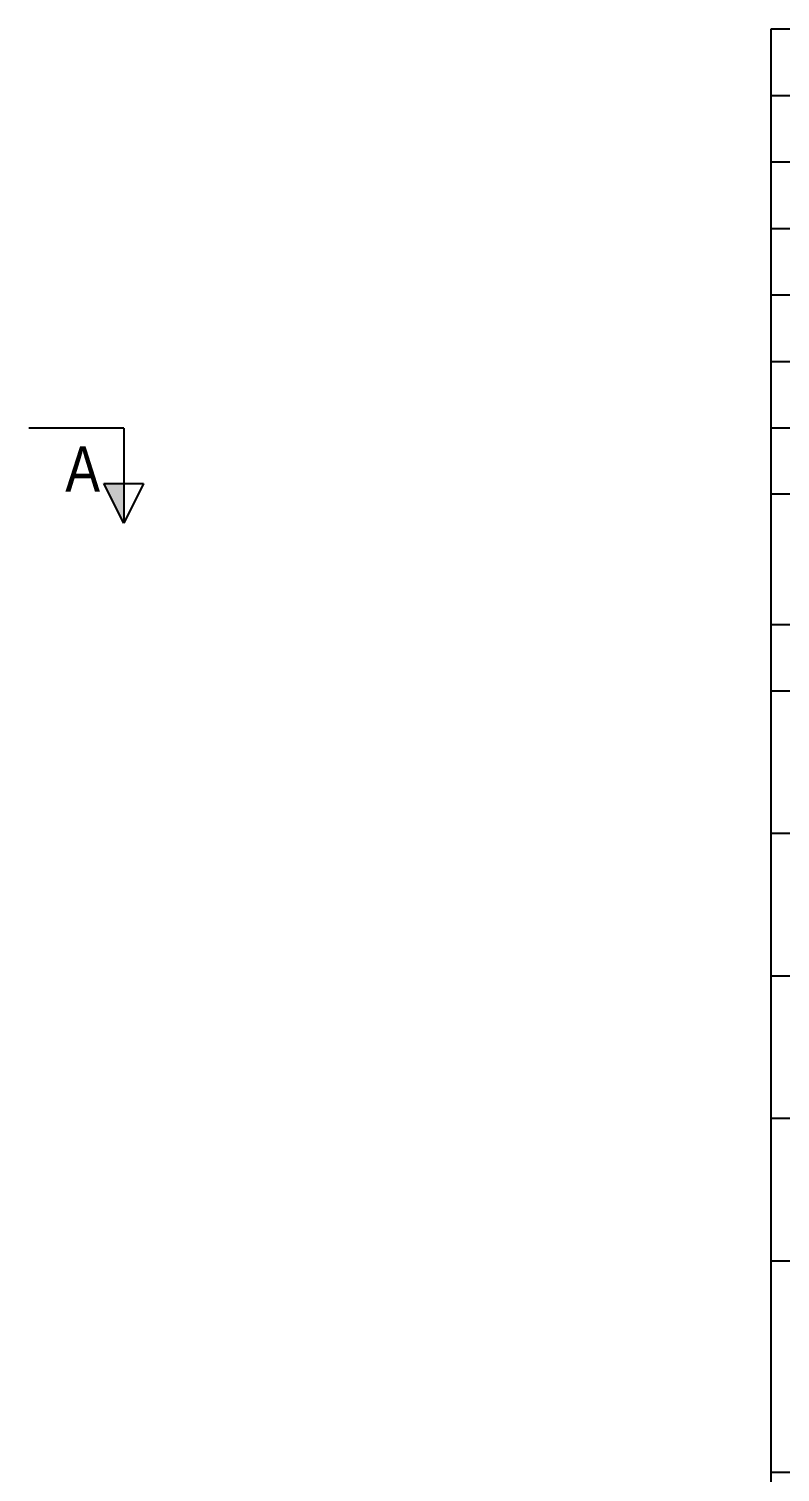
# Model space of a CAD drawing. Header units: millimetres. Extents: x -67 to 528, y -158 to 263.
# Drawn here: x 387 to 434.5, y -44 to 47.3 of the extents above; entities that cross this region are included whole.
import ezdxf

# ---------------------------------------------------------------- set-up
doc = ezdxf.new("R2010")
doc.units = ezdxf.units.MM
doc.styles.add('Arial Narrow', font='ARIALN.TTF', dxfattribs={"height": 0.2})

# ---------------------------------------------------------------- blocks, each defined once
blk = doc.blocks.new('Unknown-251777343-6200')
at = {"color": 7, "linetype": 'Continuous'}
for p, q in [((433.954, -142.949), (433.954, 47.263)), ((433.954, 47.263), (513.136, 47.263)), ((433.954, 43.059), (513.136, 43.059)), ((433.954, 38.853), (513.136, 38.853)), ((433.954, 34.647), (513.136, 34.647)), ((433.954, 30.441), (513.136, 30.441)), ((433.954, 26.236), (513.136, 26.236)), ((433.954, 22.032), (513.136, 22.031)), ((433.954, 17.85), (513.111, 17.85)), ((433.953, 9.603), (513.136, 9.603)), ((433.954, 5.398), (513.136, 5.398)), ((433.954, -3.615), (513.136, -3.615)), ((433.953, -12.627), (513.136, -12.627)), ((433.954, -21.639), (513.136, -21.639)), ((433.954, -30.651), (513.136, -30.651)), ((433.954, -44.014), (513.136, -44.014)), ((433.954, -44.014), (513.136, -44.014))]:
    blk.add_line(p, q, dxfattribs=at)
blk = doc.blocks.new('SectionMark-251777343-2129 - 1651')
at = {"color": 6, "linetype": 'Continuous'}
for p, q in [((393.019, 22), (387.019, 22)), ((393.019, 22), (393.019, 16)), ((394.269, 18.5), (393.019, 16))]:
    blk.add_line(p, q, dxfattribs=at)
at = {"color": 0, "linetype": 'Continuous'}
blk.add_wipeout([(391.519, 18), (391.519, 21), (389.327, 21), (389.327, 18)], dxfattribs=at)
at = {"linetype": 'Continuous'}
blk.add_hatch(color=6, dxfattribs=at).paths.add_polyline_path([(391.769, 18.5), (393.019, 18.5), (393.019, 16)])
at = {"color": 6, "linetype": 'Continuous'}
for p, q in [((391.769, 18.5), (394.269, 18.5)), ((393.019, 16), (391.769, 18.5))]:
    blk.add_line(p, q, dxfattribs=at)
at = {"color": 6, "linetype": 'Continuous', "style": 'Arial Narrow'}
blk.add_text('A', height=2.863, dxfattribs=at).set_placement((389.327, 18))

msp = doc.modelspace()

# ---------------------------------------------------------------- block references
for name in ['Unknown-251777343-6200', 'SectionMark-251777343-2129 - 1651']:
    msp.add_blockref(name, (0, 0))

doc.saveas('drawing.dxf')
